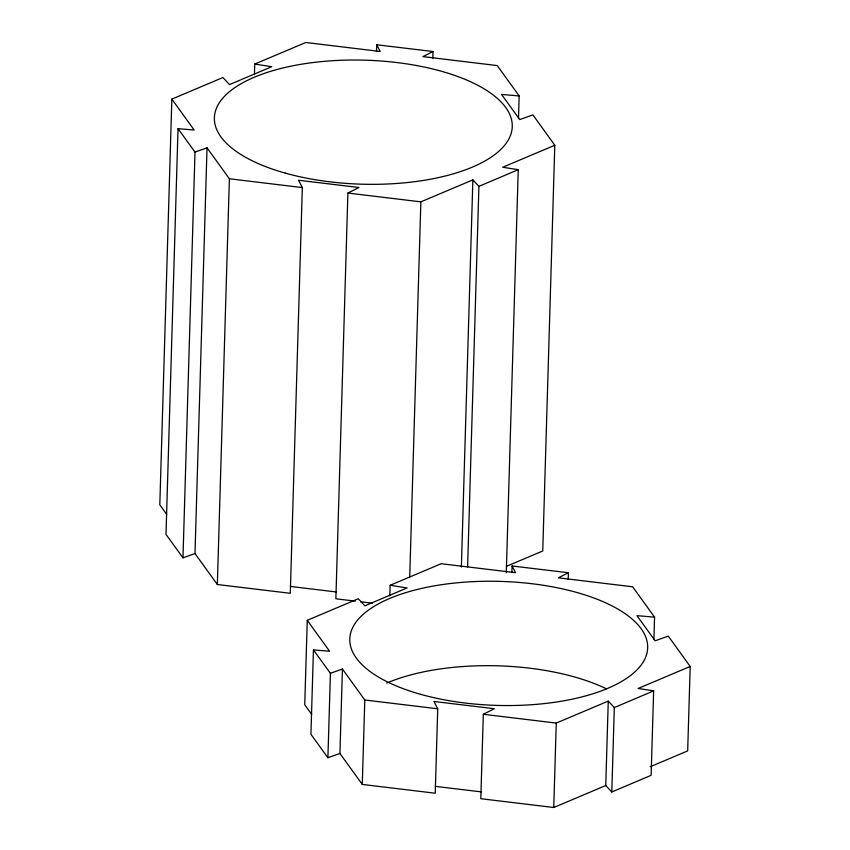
<?xml version="1.0" encoding="UTF-8"?>
<svg xmlns="http://www.w3.org/2000/svg" width="850" height="850" viewBox="0 0 850 850"><rect width="100%" height="100%" fill="white"/><g stroke="black" fill="none" stroke-linecap="round" stroke-linejoin="round"><path stroke-width="1.27" d="M254.437 74.672L254.745 64.058L271.713 66.714L229.5 84.596L222.891 77.541L171.849 99.099L159.811 504.836L166.738 514.441M171.849 99.099L194.172 130.039L178.032 128.669L165.994 534.406L182.973 557.823L194.99 553.541L207.028 147.804L195.011 152.086L182.973 557.823M355.406 601.141L335.867 598.793L347.905 193.056L358.934 187.499L298.499 180.242L302.334 187.574L290.286 593.311L217.345 584.513L229.383 178.776L207.028 147.804M389.831 595.839L390.15 585.278L407.108 587.934L364.905 605.816L358.286 598.761L307.254 620.319L304.746 704.756L311.674 714.351M307.254 620.319L329.577 651.259L313.438 649.889L310.93 734.315L327.909 757.732L339.926 753.451L342.433 669.024L330.416 673.306L327.909 757.732M376.507 51.393L376.709 44.763L433.011 51.521L432.82 58.151M483.31 714.276L556.251 723.074L608.26 701.101L605.753 785.528L553.754 807.5L480.803 798.702L483.31 714.276L494.328 708.719L433.904 701.463L437.729 708.794L435.232 793.22L362.281 784.423L364.788 699.996L342.433 669.024M409.721 577.086L420.856 201.854L472.866 179.881L478.911 186.341L467.617 566.876M461.369 567.056L472.866 179.881M518.489 118.469L519.159 95.933L497.25 65.578L422.928 56.61L433.011 51.521M506.281 572.762L518.245 169.671L502.711 167.248L554.795 145.244L532.886 114.888L519.754 119.574L501.532 94.435L519.159 95.933M511.913 572.581L512.104 565.983L568.416 572.741L568.214 579.339M554.795 145.244L542.746 550.981L506.419 566.334M553.754 807.5L556.251 723.074M653.894 639.572L654.564 617.153L636.937 615.655L655.159 640.794L668.281 636.108L690.189 666.464L638.116 688.468L653.639 690.891L651.132 775.327L611.809 791.987L614.316 707.561L608.26 701.101M690.189 666.464L687.682 750.901L650.144 766.753M568.416 572.741L558.322 577.83L632.655 586.798L654.564 617.153M254.745 64.058L305.788 42.5L380.216 51.478L376.709 44.763M478.911 186.341L518.245 169.671M390.15 585.278L441.182 563.72L515.61 572.698L512.104 565.983M614.316 707.561L653.639 690.891M229.383 178.776L302.334 187.574M347.905 193.056L420.856 201.854M290.402 586.447L336.377 591.972M360.612 601.779L372.342 603.192M364.788 699.996L437.729 708.794M435.338 786.367L481.312 791.881M605.753 785.528L611.809 791.987M178.032 128.669L195.011 152.086M313.438 649.889L330.416 673.306M339.926 753.451L362.281 784.423M194.99 553.541L217.345 584.513M386.739 683.06A149.005 62.029 1.7 0 1 606.379 688.766M285.196 173.092A149.005 62.029 1.7 0 0 512.21 127.596A149.005 62.029 1.7 0 0 292.549 65.843A149.005 62.029 1.7 0 0 285.196 173.092M420.601 694.312A149.005 62.029 1.7 0 0 647.615 648.816A149.005 62.029 1.7 0 0 427.954 587.063A149.005 62.029 1.7 0 0 420.601 694.312"/></g></svg>
